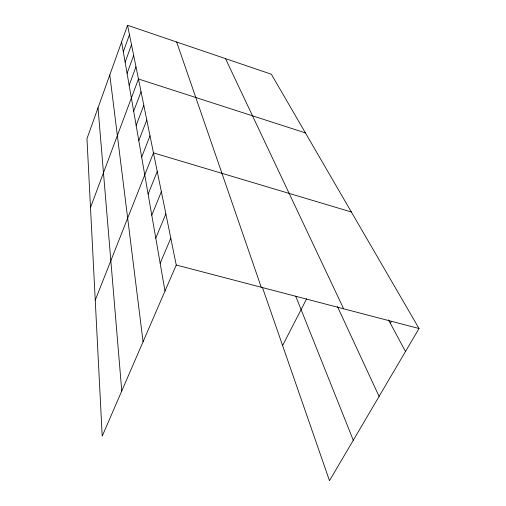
<?xml version="1.0" encoding="UTF-8"?>
<svg xmlns="http://www.w3.org/2000/svg" width="506" height="506" viewBox="0 0 506 506"><rect width="100%" height="100%" fill="white"/><g stroke="black" fill="none" stroke-linecap="round" stroke-linejoin="round"><path stroke-width="0.76" d="M127.556 25.3L86.969 138.707L102.212 436.166L176.252 265.024L127.556 25.3L271.342 74.224L419.031 328.514L329.495 480.7L262.437 287.433M123.319 51.776L129.473 34.718M125.14 62.244L131.503 44.73M127.082 73.389L133.673 55.401M129.156 85.286L135.987 66.798M90.498 207.568L138.467 78.993L305.422 132.901M133.673 111.238L141.041 91.687M136.146 125.425L143.805 105.305M138.802 140.681L146.784 119.954M141.667 157.126L149.997 135.766M95.242 300.166L153.47 152.875L351.347 211.982M148.125 194.196L157.246 171.458M151.781 215.195L161.357 191.704M155.778 238.143L165.854 213.848M160.162 263.31L170.8 238.181M282.601 345.535L306.706 298.704M390.328 323.296L391.486 321.272M176.252 265.024L419.031 328.514M388.5 319.906L405.508 351.499M225.505 58.633L343.65 308.799M337.439 306.547L379.089 396.407M295.687 296.092L353.277 440.271M176.651 42.004L261.248 287.25M121.604 41.935L164.994 291.058M109.796 74.926L143.071 341.721M98.025 107.81L121.763 390.974"/></g></svg>
